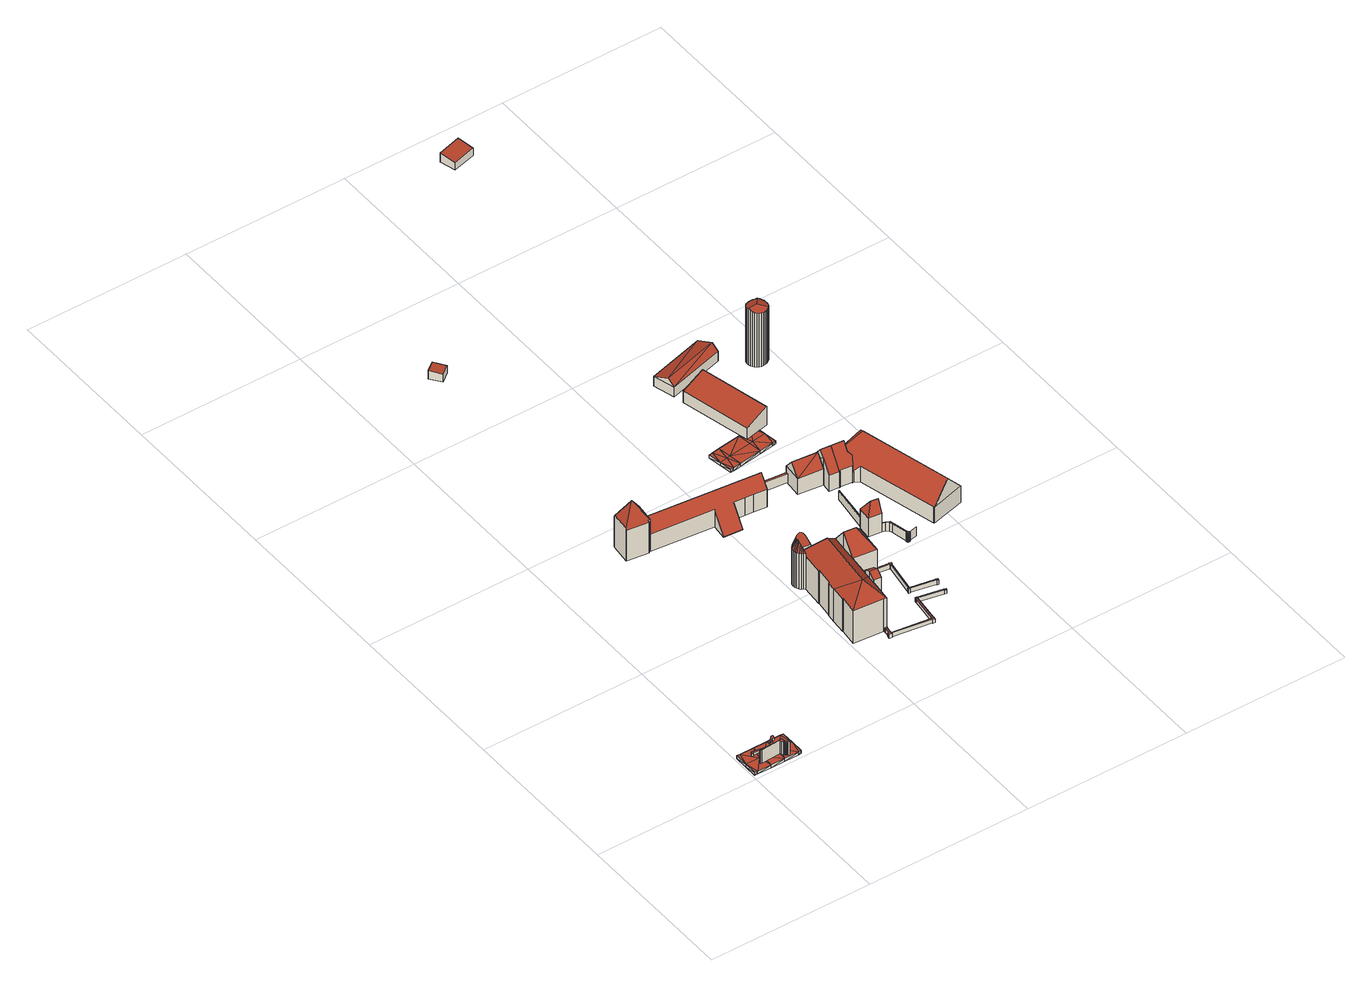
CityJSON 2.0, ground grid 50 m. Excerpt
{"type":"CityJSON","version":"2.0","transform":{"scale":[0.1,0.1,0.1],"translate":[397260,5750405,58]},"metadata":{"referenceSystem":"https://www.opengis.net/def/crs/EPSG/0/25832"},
"CityObjects":{
"building1":{"type":"Building","attributes":{"Gemeindeschluessel":"05558044","Geometrietyp2DReferenz":"3000","function":"51009_1700","roofType":"9999","measuredHeight":5.64},"geometry":[{"type":"Solid","lod":"2","boundaries":[[[[0,1,2,3,4,5,6,7,8,9,10,11,12,13,14,15,16,17,18,19,20,21,22,23,24,25,26,27,28]],[[26,29,30,27]],[[25,31,29,26]],[[24,32,31,25]],[[23,33,32,24]],[[22,34,33,23]],[[21,35,34,22]],[[20,36,35,21]],[[19,37,36,20]],[[18,38,37,19]],[[17,39,38,18]],[[16,40,39,17]],[[15,41,40,16]],[[14,42,41,15]],[[13,43,42,14]],[[12,44,43,13]],[[11,45,44,12]],[[10,46,45,11]],[[9,47,46,10]],[[8,48,47,9]],[[7,49,48,8]],[[6,50,49,7]],[[5,51,50,6]],[[4,52,51,5]],[[3,53,52,4]],[[2,54,53,3]],[[1,55,54,2]],[[0,56,55,1]],[[28,57,56,0]],[[27,30,57,28]],[[29,31,32,33,34,35,36,37,38,39,40,41,42,43,44,45,46,47,48,49,50,51,52,53,54,55,56,57,30]]]],"semantics":{"surfaces":[{"type":"RoofSurface"},{"type":"WallSurface"},{"type":"GroundSurface"}],"values":[[0,1,1,1,1,1,1,1,1,1,1,1,1,1,1,1,1,1,1,1,1,1,1,1,1,1,1,1,1,1,2]]}}]},
"building2":{"type":"Building","attributes":{"Geometrietyp2DReferenz":"2000","Gemeindeschluessel":"05558044","function":"53001_1800","roofType":"9999","measuredHeight":1},"geometry":[{"type":"Solid","lod":"2","boundaries":[[[[58,59,60]],[[59,61,60]],[[62,63,58]],[[63,59,58]],[[64,65,62]],[[65,63,62]],[[66,67,64]],[[67,65,64]],[[68,69,66]],[[69,67,66]],[[70,71,68]],[[71,69,68]],[[72,73,70]],[[73,71,70]],[[74,75,72]],[[75,73,72]],[[76,77,74]],[[77,75,74]],[[78,79,76]],[[79,77,76]],[[80,81,78]],[[81,79,78]],[[82,83,80]],[[83,81,80]],[[84,85,82]],[[85,83,82]],[[60,61,84]],[[61,85,84]],[[59,63,61]],[[61,63,86]],[[86,63,65]],[[87,86,65]],[[87,65,67]],[[87,67,88]],[[89,88,67]],[[71,73,69]],[[89,67,69]],[[89,69,73]],[[85,61,83]],[[83,61,86]],[[83,86,81]],[[86,87,81]],[[81,87,79]],[[79,87,88]],[[89,73,77]],[[88,89,79]],[[79,89,77]],[[73,75,77]],[[58,60,62]],[[60,90,62]],[[90,64,62]],[[91,64,90]],[[91,66,64]],[[91,92,66]],[[93,66,92]],[[70,68,72]],[[93,68,66]],[[93,72,68]],[[84,82,60]],[[82,90,60]],[[82,80,90]],[[90,80,91]],[[80,78,91]],[[78,92,91]],[[92,78,93]],[[78,76,93]],[[93,76,72]],[[72,76,74]]]],"semantics":{"surfaces":[{"type":"WallSurface"},{"type":"GroundSurface"},{"type":"RoofSurface"}],"values":[[0,0,0,0,0,0,0,0,0,0,0,0,0,0,0,0,0,0,0,0,0,0,0,0,0,0,0,0,1,1,1,1,1,1,1,1,1,1,1,1,1,1,1,1,1,1,1,1,2,2,2,2,2,2,2,2,2,2,2,2,2,2,2,2,2,2,2,2]]}}]},
"building3":{"type":"Building","attributes":{"Gemeindeschluessel":"05558044","Geometrietyp2DReferenz":"3000","function":"51009_1700","roofType":"2100","measuredHeight":2.45},"geometry":[{"type":"Solid","lod":"2","boundaries":[[[[94,95,96,97]],[[98,99,95,94]],[[100,101,99,98]],[[94,97,102,103,104,105,106,107,108,109,110,111,112,113,114,115,116,117,118,119,120,121,122,123,100,98]],[[124,125,126,127,128,129,130,131,132,133,134,135,136,137,138,139,140,141,142,143,144,145,96,95,99,101]],[[123,124,101,100]],[[122,125,124,123]],[[121,126,125,122]],[[120,127,126,121]],[[119,128,127,120]],[[118,129,128,119]],[[117,130,129,118]],[[116,131,130,117]],[[115,132,131,116]],[[114,133,132,115]],[[113,134,133,114]],[[112,135,134,113]],[[111,136,135,112]],[[110,137,136,111]],[[109,138,137,110]],[[108,139,138,109]],[[107,140,139,108]],[[106,141,140,107]],[[105,142,141,106]],[[104,143,142,105]],[[103,144,143,104]],[[102,145,144,103]],[[97,96,145,102]]]],"semantics":{"surfaces":[{"type":"WallSurface"},{"type":"RoofSurface"},{"type":"GroundSurface"}],"values":[[0,0,0,1,2,0,0,0,0,0,0,0,0,0,0,0,0,0,0,0,0,0,0,0,0,0,0,0]]}}]},
"building4":{"type":"Building","attributes":{"Gemeindeschluessel":"05558044","Geometrietyp2DReferenz":"3000","function":"31001_3200"},"children":["building4-1","building4-2"]},
"building4-1":{"type":"BuildingPart","attributes":{"roofType":"4000","measuredHeight":16.91},"parents":["building4"],"geometry":[{"type":"Solid","lod":"2","boundaries":[[[[146,147,148,149]],[[150,151,147,146]],[[152,153,154,151,150]],[[155,156,157,158,159]],[[160,161,156,155]],[[162,163,161,160]],[[164,165,163,162]],[[166,167,165,164]],[[149,148,167,166]],[[150,146,149,166,168,152]],[[152,168,159]],[[162,160,155,159,168,164]],[[164,168,166]],[[147,151,154,169,157,156,161,163,165,167,148]],[[170,153,152,159,158]],[[157,169,170,158]],[[154,153,170,169]]]],"semantics":{"surfaces":[{"type":"WallSurface"},{"type":"RoofSurface"},{"type":"GroundSurface"},{"type":"ClosureSurface"}],"values":[[0,0,0,0,0,0,0,0,0,1,1,1,1,2,0,3,3]]}}]},
"building4-2":{"type":"BuildingPart","attributes":{"roofType":"3100","measuredHeight":9.61},"parents":["building4"],"geometry":[{"type":"Solid","lod":"2","boundaries":[[[[171,172,173,174]],[[175,176,172,171]],[[177,178,176,175]],[[179,180,178,177]],[[181,182,180,179]],[[183,184,182,181]],[[158,157,184,183]],[[185,186,154,153]],[[187,188,186,185]],[[189,190,188,187]],[[191,192,190,189]],[[174,173,192,191]],[[185,153,170,187]],[[158,183,181,179,177,175,171,174,191,189,187,170]],[[172,176,178,180,182,184,157,169,154,186,188,190,192,173]],[[157,158,170,169]],[[170,153,154,169]]]],"semantics":{"surfaces":[{"type":"WallSurface"},{"type":"RoofSurface"},{"type":"GroundSurface"},{"type":"ClosureSurface"}],"values":[[0,0,0,0,0,0,0,0,0,0,0,0,1,1,2,3,3]]}}]},
"building5":{"type":"Building","attributes":{"Gemeindeschluessel":"05558044","Geometrietyp2DReferenz":"3000","function":"31001_1000"},"address":[{"country":"Germany","locality":"Senden","thoroughfareNumber":"12","thoroughfareName":"Brock"}],"children":["building5-1","building5-2","building5-3","building5-4","building5-5"]},
"building5-1":{"type":"BuildingPart","attributes":{"roofType":"3100","measuredHeight":13.46},"parents":["building5"],"geometry":[{"type":"Solid","lod":"2","boundaries":[[[[193,194,195]],[[196,197,193,195]],[[198,199,197,196]],[[200,201,199,198]],[[202,203,201,200]],[[204,205,203,202]],[[206,207,208,205,204]],[[198,196,195,209,200]],[[210,206,204,202,200,209]],[[211,212,213,193,197,199,201,203,205,208]],[[214,207,206,210]],[[211,208,207,214]],[[214,210,209,215]],[[211,214,215,212]],[[194,216,215,209,195]],[[193,213,216,194]],[[213,212,215,216]]]],"semantics":{"surfaces":[{"type":"WallSurface"},{"type":"RoofSurface"},{"type":"GroundSurface"},{"type":"ClosureSurface"}],"values":[[0,0,0,0,0,0,0,1,1,2,0,3,0,3,0,3,3]]}}]},
"building5-2":{"type":"BuildingPart","attributes":{"roofType":"1000","measuredHeight":3.09},"parents":["building5"],"geometry":[{"type":"Solid","lod":"2","boundaries":[[[[217,218,219,220]],[[221,222,218,217]],[[223,224,222,221]],[[225,226,224,223]],[[227,228,226,225]],[[229,230,228,227]],[[231,232,230,229]],[[233,234,232,231]],[[235,236,234,233]],[[237,238,236,235]],[[239,240,238,237]],[[241,242,240,239]],[[220,219,243,244]],[[245,246,241,239,237,235,233,231,229,227,225,223,221,217,220,244]],[[218,222,224,226,228,230,232,234,236,238,240,242,247,248,243,219]],[[242,241,246,247]],[[247,246,245,248]],[[248,245,244,243]]]],"semantics":{"surfaces":[{"type":"WallSurface"},{"type":"RoofSurface"},{"type":"GroundSurface"},{"type":"ClosureSurface"}],"values":[[0,0,0,0,0,0,0,0,0,0,0,0,0,1,2,3,3,3]]}}]},
"building5-3":{"type":"BuildingPart","attributes":{"roofType":"5000","measuredHeight":16.88},"parents":["building5"],"geometry":[{"type":"Solid","lod":"2","boundaries":[[[[249,240,242,241,250]],[[251,252,240,249]],[[253,254,252,251]],[[255,256,254,253]],[[257,258,256,255]],[[253,251,259,255]],[[249,250,260,261,259,251]],[[257,255,259,261]],[[242,240,252,254,256,258,262,247]],[[246,260,250,241]],[[242,247,246,241]],[[257,261,263]],[[258,257,263,262]],[[263,261,260]],[[263,260,246,247,262]]]],"semantics":{"surfaces":[{"type":"WallSurface"},{"type":"RoofSurface"},{"type":"GroundSurface"},{"type":"ClosureSurface"}],"values":[[0,0,0,0,0,1,1,1,2,0,3,0,3,0,3]]}}]},
"building5-4":{"type":"BuildingPart","attributes":{"roofType":"3200","measuredHeight":16.88},"parents":["building5"],"geometry":[{"type":"Solid","lod":"2","boundaries":[[[[264,265,266,267]],[[268,269,265,264]],[[270,271,269,268]],[[272,273,271,270]],[[274,275,273,272]],[[276,277,275,274]],[[278,279,277,276]],[[280,281,279,278]],[[282,283,281,280]],[[284,285,283,282]],[[194,193,258,257]],[[267,266,208,207]],[[286,287,288,260]],[[264,267,289,268]],[[284,282,280,278,276,274,289,288,287]],[[272,270,268,289,274]],[[194,257,263,260,288,289,216]],[[207,214,215,216,289,267]],[[265,269,271,273,275,277,279,281,283,285,290,248,247,262,258,193,213,212,211,208,266]],[[290,285,284,287]],[[290,287,286,245,248]],[[245,286,260,246]],[[247,248,245,246]],[[262,263,257,258]],[[247,246,260,263,262]],[[193,194,216,213]],[[211,212,215,214]],[[212,213,216,215]],[[208,211,214,207]]]],"semantics":{"surfaces":[{"type":"WallSurface"},{"type":"RoofSurface"},{"type":"GroundSurface"},{"type":"ClosureSurface"}],"values":[[0,0,0,0,0,0,0,0,0,0,0,0,1,1,1,1,1,1,2,3,3,0,3,3,3,3,3,3,3]]}}]},
"building5-5":{"type":"BuildingPart","attributes":{"roofType":"5000","measuredHeight":16.23},"parents":["building5"],"geometry":[{"type":"Solid","lod":"2","boundaries":[[[[291,292,293,294]],[[295,296,292,291]],[[297,298,296,295]],[[299,300,298,297]],[[301,302,300,299]],[[303,304,302,301]],[[305,306,304,303]],[[307,308,306,305]],[[309,310,308,307]],[[311,312,310,309]],[[313,314,312,311]],[[315,316,314,313]],[[317,318,316,315]],[[319,320,318,317]],[[321,322,320,319]],[[323,324,322,321]],[[325,244,243,324,323]],[[326,327,285,284,328]],[[294,293,327,326]],[[326,328,329]],[[330,331,332,333,334,335,336,329,328,337,338]],[[339,340,341,342,343,344,345,346,347,348,338,337,349,350]],[[349,325,350]],[[350,325,323,339]],[[339,323,321,340]],[[340,321,319,341]],[[341,319,317,342]],[[342,317,315,343]],[[343,315,313,344]],[[344,313,311,345]],[[345,311,309,346]],[[346,309,307,347]],[[347,307,305,348]],[[338,348,305,303,330]],[[330,303,301,331]],[[331,301,299,332]],[[332,299,297,333]],[[333,297,295,334]],[[334,295,291,335]],[[335,291,294,336]],[[336,294,326,329]],[[292,296,298,300,302,304,306,308,310,312,314,316,318,320,322,324,243,248,290,285,327,293]],[[244,325,349,286,245]],[[248,243,244,245]],[[286,349,337,287]],[[290,248,245,286,287]],[[287,337,328,284]],[[285,290,287,284]]]],"semantics":{"surfaces":[{"type":"WallSurface"},{"type":"RoofSurface"},{"type":"GroundSurface"},{"type":"ClosureSurface"}],"values":[[0,0,0,0,0,0,0,0,0,0,0,0,0,0,0,0,0,0,0,1,1,1,1,1,1,1,1,1,1,1,1,1,1,1,1,1,1,1,1,1,1,2,0,3,0,3,0,3]]}}]},
"building6":{"type":"Building","attributes":{"Gemeindeschluessel":"05558044","Geometrietyp2DReferenz":"3000","function":"31001_2700","roofType":"2100","measuredHeight":2.92},"geometry":[{"type":"Solid","lod":"2","boundaries":[[[[351,352,353,354]],[[355,356,352,351]],[[357,358,356,355]],[[354,353,358,357]],[[355,351,354,357]],[[352,356,358,353]]]],"semantics":{"surfaces":[{"type":"WallSurface"},{"type":"RoofSurface"},{"type":"GroundSurface"}],"values":[[0,0,0,0,1,2]]}}]},
"building7":{"type":"Building","attributes":{"Gemeindeschluessel":"05558044","Geometrietyp2DReferenz":"3000","function":"51009_1700","roofType":"1000","measuredHeight":1.28},"geometry":[{"type":"Solid","lod":"2","boundaries":[[[[359,360,361,362]],[[363,364,360,359]],[[365,366,364,363]],[[367,368,366,365]],[[369,265,368,367]],[[370,266,265,369]],[[371,372,266,370]],[[373,374,372,371]],[[375,376,374,373]],[[377,378,376,375]],[[379,380,378,377]],[[381,382,380,379]],[[383,384,382,381]],[[385,386,384,383]],[[387,388,386,385]],[[389,390,388,387]],[[391,392,390,389]],[[393,394,392,391]],[[395,396,394,393]],[[397,398,396,395]],[[399,400,398,397]],[[401,402,400,399]],[[403,404,402,401]],[[405,406,404,403]],[[407,408,406,405]],[[409,410,408,407]],[[411,412,410,409]],[[413,414,412,411]],[[415,416,414,413]],[[417,418,416,415]],[[419,420,418,417]],[[421,422,420,419]],[[423,424,422,421]],[[362,361,424,423]],[[421,419,417,415,413,411,409,407,405,403,401,399,397,395,393,391,389,387,385,383,381,379,377,375,373,371,370,369,367,365,363,359,362,423]],[[360,364,366,368,265,266,372,374,376,378,380,382,384,386,388,390,392,394,396,398,400,402,404,406,408,410,412,414,416,418,420,422,424,361]]]],"semantics":{"surfaces":[{"type":"WallSurface"},{"type":"RoofSurface"},{"type":"GroundSurface"}],"values":[[0,0,0,0,0,0,0,0,0,0,0,0,0,0,0,0,0,0,0,0,0,0,0,0,0,0,0,0,0,0,0,0,0,0,1,2]]}}]},
"building8":{"type":"Building","attributes":{"Gemeindeschluessel":"05558044","Geometrietyp2DReferenz":"3000","function":"51009_1700","roofType":"1000","measuredHeight":1.45},"geometry":[{"type":"Solid","lod":"2","boundaries":[[[[425,426,427,428]],[[429,430,426,425]],[[431,432,430,429]],[[433,434,432,431]],[[435,436,434,433]],[[437,438,436,435]],[[439,440,438,437]],[[441,442,440,439]],[[443,444,442,441]],[[445,446,444,443]],[[447,448,446,445]],[[449,450,448,447]],[[451,452,450,449]],[[453,454,452,451]],[[455,456,454,453]],[[457,254,456,455]],[[458,459,254,457]],[[460,461,459,458]],[[462,463,461,460]],[[464,465,463,462]],[[466,467,465,464]],[[428,427,467,466]],[[464,462,460,458,457,455,453,451,449,447,445,443,441,439,437,435,433,431,429,425,428,466]],[[426,430,432,434,436,438,440,442,444,446,448,450,452,454,456,254,459,461,463,465,467,427]]]],"semantics":{"surfaces":[{"type":"WallSurface"},{"type":"RoofSurface"},{"type":"GroundSurface"}],"values":[[0,0,0,0,0,0,0,0,0,0,0,0,0,0,0,0,0,0,0,0,0,0,1,2]]}}]},
"building9":{"type":"Building","attributes":{"Gemeindeschluessel":"05558044","Geometrietyp2DReferenz":"3000","function":"51009_1700","roofType":"9999","measuredHeight":3},"geometry":[{"type":"Solid","lod":"2","boundaries":[[[[468,469,470,471]],[[469,472,473,470]],[[468,474,472,469]],[[471,475,474,468]],[[470,473,475,471]],[[472,474,475,473]]]],"semantics":{"surfaces":[{"type":"RoofSurface"},{"type":"WallSurface"},{"type":"GroundSurface"}],"values":[[0,1,1,1,1,2]]}}]},
"building10":{"type":"Building","attributes":{"Gemeindeschluessel":"05558044","Geometrietyp2DReferenz":"3000","function":"31001_2700","roofType":"5000","measuredHeight":9.73},"geometry":[{"type":"Solid","lod":"2","boundaries":[[[[476,477,478,479]],[[480,481,477,476]],[[482,483,481,480]],[[479,478,483,482]],[[484,479,485]],[[485,479,482,486]],[[484,485,486]],[[484,486,480]],[[480,476,484]],[[479,484,476]],[[480,486,482]],[[477,481,483,478]]]],"semantics":{"surfaces":[{"type":"WallSurface"},{"type":"RoofSurface"},{"type":"GroundSurface"}],"values":[[0,0,0,0,1,1,1,1,1,0,0,2]]}}]},
"building11":{"type":"Building","attributes":{"Gemeindeschluessel":"05558044","Geometrietyp2DReferenz":"3000","function":"51009_1700","roofType":"1000","measuredHeight":3},"geometry":[{"type":"Solid","lod":"2","boundaries":[[[[487,488,489,490]],[[491,492,488,487]],[[493,494,492,491]],[[490,489,494,493]],[[491,487,490,493]],[[488,492,494,489]]]],"semantics":{"surfaces":[{"type":"WallSurface"},{"type":"RoofSurface"},{"type":"GroundSurface"}],"values":[[0,0,0,0,1,2]]}}]},
"building12":{"type":"Building","attributes":{"Gemeindeschluessel":"05558044","Geometrietyp2DReferenz":"3000","function":"51009_1700","roofType":"1000","measuredHeight":3},"geometry":[{"type":"MultiSurface","lod":"2","boundaries":[[[495,496,497,498]],[[499,500,496,495]],[[501,502,500,499]],[[503,504,502,501]],[[505,483,504,503]],[[506,507,483,505]],[[508,509,507,506]],[[510,511,509,508]],[[512,513,511,510]],[[514,515,513,512]],[[516,517,515,514]],[[518,519,517,516]],[[520,521,519,518]],[[522,523,519,518]],[[524,525,523,522]],[[526,527,525,524]],[[528,529,527,526]],[[498,497,529,528]],[[526,524,522,518,520,518,516,514,512,510,508,506,505,503,501,499,495,498,528]],[[496,500,502,504,483,507,509,511,513,515,517,519,521,519,523,525,527,529,497]]],"semantics":{"surfaces":[{"type":"WallSurface"},{"type":"RoofSurface"},{"type":"GroundSurface"}],"values":[0,0,0,0,0,0,0,0,0,0,0,0,0,0,0,0,0,0,1,2]}}]},
"building13":{"type":"Building","attributes":{"Gemeindeschluessel":"05558044","Geometrietyp2DReferenz":"3000","function":"31001_2700","roofType":"3100","measuredHeight":9.02},"geometry":[{"type":"Solid","lod":"2","boundaries":[[[[530,531,532,533]],[[534,535,531,530]],[[536,537,535,534]],[[533,532,537,536]],[[530,538,534]],[[536,539,533]],[[539,538,530]],[[530,533,539]],[[538,539,536]],[[536,534,538]],[[531,535,537,532]]]],"semantics":{"surfaces":[{"type":"WallSurface"},{"type":"RoofSurface"},{"type":"GroundSurface"}],"values":[[0,0,0,0,0,0,1,1,1,1,2]]}}]},
"building14":{"type":"Building","attributes":{"Geometrietyp2DReferenz":"2000","Gemeindeschluessel":"05558044","function":"53001_1800","roofType":"9999","measuredHeight":1},"geometry":[{"type":"Solid","lod":"2","boundaries":[[[[540,541,542]],[[541,543,542]],[[544,545,540]],[[545,541,540]],[[546,547,544]],[[547,545,544]],[[548,549,546]],[[549,547,546]],[[550,551,548]],[[551,549,548]],[[552,553,550]],[[553,551,550]],[[554,555,552]],[[555,553,552]],[[556,557,554]],[[557,555,554]],[[558,559,556]],[[559,557,556]],[[560,561,558]],[[561,559,558]],[[562,563,560]],[[563,561,560]],[[564,565,562]],[[565,563,562]],[[566,567,564]],[[567,565,564]],[[542,543,566]],[[543,567,566]],[[541,545,543]],[[543,545,568]],[[568,545,547]],[[569,568,547]],[[569,547,549]],[[569,549,570]],[[571,570,549]],[[553,555,551]],[[571,549,551]],[[571,551,555]],[[567,543,565]],[[565,543,568]],[[565,568,563]],[[568,569,563]],[[563,569,561]],[[561,569,570]],[[570,571,561]],[[571,559,561]],[[559,571,555]],[[559,555,557]],[[540,542,544]],[[542,572,544]],[[572,546,544]],[[573,546,572]],[[573,548,546]],[[573,574,548]],[[575,548,574]],[[552,550,554]],[[575,550,548]],[[575,554,550]],[[566,564,542]],[[564,572,542]],[[564,562,572]],[[572,562,573]],[[562,560,573]],[[560,574,573]],[[574,560,575]],[[575,560,558]],[[558,554,575]],[[558,556,554]]]],"semantics":{"surfaces":[{"type":"WallSurface"},{"type":"GroundSurface"},{"type":"RoofSurface"}],"values":[[0,0,0,0,0,0,0,0,0,0,0,0,0,0,0,0,0,0,0,0,0,0,0,0,0,0,0,0,1,1,1,1,1,1,1,1,1,1,1,1,1,1,1,1,1,1,1,1,2,2,2,2,2,2,2,2,2,2,2,2,2,2,2,2,2,2,2,2]]}}]},
"building15":{"type":"Building","attributes":{"Gemeindeschluessel":"05558044","Geometrietyp2DReferenz":"3000","function":"31001_2700","roofType":"5000","measuredHeight":10.98},"geometry":[{"type":"Solid","lod":"2","boundaries":[[[[576,535,577,578]],[[579,531,535,576]],[[580,581,531,579]],[[582,583,581,580]],[[578,577,583,582]],[[580,579,584,585]],[[585,584,576,578,582]],[[576,584,579]],[[580,585,582]],[[535,531,581,583,577]]]],"semantics":{"surfaces":[{"type":"WallSurface"},{"type":"RoofSurface"},{"type":"GroundSurface"}],"values":[[0,0,0,0,0,1,1,0,0,2]]}}]},
"building16":{"type":"Building","attributes":{"Gemeindeschluessel":"05558044","Geometrietyp2DReferenz":"3000","function":"31001_2700","roofType":"2100","measuredHeight":6.34},"geometry":[{"type":"Solid","lod":"2","boundaries":[[[[586,587,588,589]],[[590,591,587,586]],[[592,593,591,590]],[[589,588,593,592]],[[590,586,589,592]],[[587,591,593,588]]]],"semantics":{"surfaces":[{"type":"WallSurface"},{"type":"RoofSurface"},{"type":"GroundSurface"}],"values":[[0,0,0,0,1,2]]}}]},
"building17":{"type":"Building","attributes":{"Gemeindeschluessel":"05558044","Geometrietyp2DReferenz":"3000","function":"31001_2700"},"children":["building17-1","building17-2"]},
"building17-1":{"type":"BuildingPart","attributes":{"roofType":"5000","measuredHeight":11.81},"parents":["building17"],"geometry":[{"type":"Solid","lod":"2","boundaries":[[[[594,595,596,597]],[[598,599,595,594]],[[600,601,599,598]],[[602,603,601,600]],[[604,605,606,607]],[[608,609,605,604]],[[610,611,609,608]],[[612,613,611,610]],[[614,615,613,612]],[[616,617,615,614]],[[618,619,617,616]],[[620,621,619,618]],[[597,596,621,620]],[[622,610,608,604,607,623,624]],[[594,597,625,624,623,626,627,602,600,598]],[[620,618,616,614,612,622,624,625]],[[610,622,612]],[[620,625,597]],[[595,599,601,603,628,629,606,605,609,611,613,615,617,619,621,596]],[[603,602,627,628]],[[629,628,627,626]],[[606,629,626,607]],[[626,623,607]]]],"semantics":{"surfaces":[{"type":"WallSurface"},{"type":"RoofSurface"},{"type":"GroundSurface"},{"type":"ClosureSurface"}],"values":[[0,0,0,0,0,0,0,0,0,0,0,0,0,1,1,1,0,0,2,3,3,3,3]]}}]},
"building17-2":{"type":"BuildingPart","attributes":{"roofType":"5000","measuredHeight":11.12},"parents":["building17"],"geometry":[{"type":"Solid","lod":"2","boundaries":[[[[630,631,632,633]],[[634,635,631,630]],[[636,637,635,634]],[[638,607,606,637,636]],[[639,640,603,602,641]],[[642,643,640,639]],[[644,645,643,642]],[[646,647,645,644]],[[633,632,647,646]],[[638,636,634,630,585,648]],[[649,650,648,585,633,646,644,642,639,641]],[[638,648,650]],[[633,585,630]],[[631,635,637,606,629,628,603,640,643,645,647,632]],[[623,607,638,650,626]],[[629,606,607,626]],[[607,623,626]],[[627,626,650,649]],[[628,629,626,627]],[[602,627,649,641]],[[603,628,627,602]]]],"semantics":{"surfaces":[{"type":"WallSurface"},{"type":"RoofSurface"},{"type":"GroundSurface"},{"type":"ClosureSurface"}],"values":[[0,0,0,0,0,0,0,0,0,1,1,0,0,2,0,3,3,0,3,0,3]]}}]},
"building18":{"type":"Building","attributes":{"Gemeindeschluessel":"05558044","Geometrietyp2DReferenz":"3000","function":"31001_2700","roofType":"3100","measuredHeight":5.12},"geometry":[{"type":"Solid","lod":"2","boundaries":[[[[651,652,653,654]],[[655,656,652,651]],[[657,658,656,655]],[[654,653,658,657]],[[651,659,655]],[[657,660,654]],[[660,659,651]],[[651,654,660]],[[657,655,659]],[[659,660,657]],[[652,656,658,653]]]],"semantics":{"surfaces":[{"type":"WallSurface"},{"type":"RoofSurface"},{"type":"GroundSurface"}],"values":[[0,0,0,0,0,0,1,1,1,1,2]]}}]},
"building19":{"type":"Building","attributes":{"Gemeindeschluessel":"05558044","Geometrietyp2DReferenz":"3000","function":"51003_1201","roofType":"5000","measuredHeight":19.34},"geometry":[{"type":"Solid","lod":"2","boundaries":[[[[661,662,663,664]],[[665,666,662,661]],[[667,668,666,665]],[[669,670,668,667]],[[671,672,670,669]],[[673,674,672,671]],[[675,676,674,673]],[[677,678,676,675]],[[679,680,678,677]],[[681,682,680,679]],[[683,684,682,681]],[[685,686,684,683]],[[687,688,686,685]],[[689,690,688,687]],[[691,692,690,689]],[[693,694,692,691]],[[695,696,694,693]],[[697,698,696,695]],[[699,700,698,697]],[[701,702,700,699]],[[703,704,702,701]],[[705,706,704,703]],[[707,708,706,705]],[[709,710,708,707]],[[711,712,710,709]],[[713,714,712,711]],[[715,716,714,713]],[[717,718,716,715]],[[719,720,718,717]],[[721,722,720,719]],[[723,724,722,721]],[[664,663,724,723]],[[693,691,689,687,685,725,726,727,699,697,695]],[[683,681,679,677,675,673,671,669,667,665,661,664,728,726,725]],[[701,727,726,728,723,721,719,717,715,713,711,709,707,705,703]],[[723,728,664]],[[699,727,701]],[[683,725,685]],[[662,666,668,670,672,674,676,678,680,682,684,686,688,690,692,694,696,698,700,702,704,706,708,710,712,714,716,718,720,722,724,663]]]],"semantics":{"surfaces":[{"type":"WallSurface"},{"type":"RoofSurface"},{"type":"GroundSurface"}],"values":[[0,0,0,0,0,0,0,0,0,0,0,0,0,0,0,0,0,0,0,0,0,0,0,0,0,0,0,0,0,0,0,0,1,1,1,0,0,0,2]]}}]},
"building20":{"type":"Building","attributes":{"Gemeindeschluessel":"05558044","Geometrietyp2DReferenz":"3000","function":"51009_1610","roofType":"2100","measuredHeight":3.12},"geometry":[{"type":"Solid","lod":"2","boundaries":[[[[729,730,731,732]],[[733,734,730,729]],[[735,736,734,733]],[[732,731,736,735]],[[733,729,732,735]],[[730,734,736,731]]]],"semantics":{"surfaces":[{"type":"WallSurface"},{"type":"RoofSurface"},{"type":"GroundSurface"}],"values":[[0,0,0,0,1,2]]}}]}
},
"vertices":[
[108,25,67],[108,35,67],[99,34,67],[99,33,67],[41,31,67],[41,32,67],[37,32,67],[37,28,67],[41,28,67],[99,31,67],[100,25,67],[105,24,67],[105,23,67],[106,21,67],[106,20,67],[107,18,67],[108,17,67],[110,15,67],[111,14,67],[113,14,67],[118,13,67],[118,19,67],[113,19,67],[112,19,67],[111,20,67],[110,20,67],[109,21,67],[109,23,67],[108,24,67],[109,21,11],[109,23,11],[110,20,11],[111,20,11],[112,19,11],[113,19,11],[118,19,11],[118,13,11],[113,14,11],[111,14,11],[110,15,11],[108,17,11],[107,18,11],[106,20,11],[106,21,11],[105,23,11],[105,24,11],[100,25,11],[99,31,11],[41,28,11],[37,28,11],[37,32,11],[41,32,11],[41,31,11],[99,33,11],[99,34,11],[108,35,11],[108,25,11],[108,24,11],
[4,88,24],[4,88,14],[3,48,24],[3,48,14],[13,88,24],[13,88,14],[56,87,24],[56,87,14],[98,87,24],[98,87,14],[141,87,24],[141,87,14],[150,87,24],[150,87,14],[150,47,24],[150,47,14],[150,7,24],[150,7,14],[141,7,24],[141,7,14],[97,7,24],[97,7,14],[55,7,24],[55,7,14],[12,8,24],[12,8,14],[3,8,24],[3,8,14],[46,47,14],[55,47,14],[98,47,14],[107,47,14],[46,47,24],[55,47,24],[98,47,24],[107,47,24],
[38,63,32],[38,63,12],[38,64,12],[38,64,33],[34,63,32],[34,63,12],[34,67,36],[34,67,12],[98,66,22],[98,64,22],[107,65,20],[107,74,28],[107,76,29],[107,77,30],[108,78,31],[109,79,32],[110,80,32],[111,81,32],[117,81,31],[116,86,36],[111,86,37],[109,85,36],[107,83,35],[105,81,34],[104,79,32],[103,77,31],[102,74,29],[98,73,29],[99,68,24],[38,67,35],[38,67,12],[99,68,12],[98,73,12],[102,74,12],[103,77,12],[104,79,12],[105,81,12],[107,83,12],[109,85,12],[111,86,12],[116,86,12],[117,81,12],[111,81,12],[110,80,12],[109,79,12],[108,78,12],[107,77,12],[107,76,12],[107,74,12],[107,65,12],[98,64,12],[98,66,12],
[296,934,112],[296,934,9],[231,941,9],[231,941,112],[296,930,119],[296,930,9],[301,930,119],[301,930,68],[301,930,9],[289,872,119],[289,872,9],[295,871,9],[295,871,68],[295,871,119],[289,869,113],[289,869,9],[224,876,114],[224,876,9],[224,878,119],[224,878,9],[230,937,119],[230,937,9],[259,904,178],[298,900,9],[298,900,105],
[540,846,68],[540,846,9],[572,843,9],[572,843,69],[539,843,65],[539,843,9],[536,800,10],[536,800,9],[479,806,11],[479,806,9],[484,849,65],[484,849,9],[484,852,69],[484,852,9],[643,894,69],[643,894,9],[641,865,105],[641,865,9],[638,836,69],[638,836,9],[599,840,69],[599,840,9],
[618,378,12],[618,378,123],[618,378,133],[642,374,133],[642,374,12],[640,362,140],[640,362,12],[638,352,146],[638,352,12],[637,342,140],[637,342,12],[635,330,133],[635,330,12],[614,333,133],[614,333,123],[614,333,12],[616,355,146],[613,333,133],[613,333,12],[616,355,12],[617,362,12],[613,333,123],[616,355,123],[617,362,123],
[578,569,42],[578,569,12],[576,547,12],[576,547,42],[598,567,42],[598,567,12],[599,571,42],[599,571,12],[603,571,42],[603,571,12],[602,567,42],[602,567,12],[621,565,42],[621,565,12],[621,569,42],[621,569,12],[625,568,42],[625,568,12],[624,565,42],[624,565,12],[646,563,42],[646,563,12],[642,530,42],[642,530,12],[642,529,42],[642,529,12],[564,549,12],[564,549,42],[562,539,42],[634,530,42],[634,530,12],[562,539,12],
[642,530,123],[642,529,123],[706,522,123],[706,522,12],[700,467,123],[700,467,12],[697,434,123],[697,434,12],[625,443,123],[625,443,12],[665,482,180],[634,530,123],[629,487,180],[629,487,12],[629,487,123],
[598,268,123],[598,268,12],[607,268,12],[607,268,123],[508,277,123],[508,277,12],[514,329,124],[514,329,12],[512,330,122],[512,330,12],[517,375,122],[517,375,12],[520,401,122],[520,401,12],[521,401,124],[521,401,12],[527,453,125],[527,453,12],[525,453,123],[525,453,12],[532,519,123],[532,519,12],[562,539,123],[535,542,123],[580,492,180],[561,309,180],[535,542,12],
[518,529,133],[518,529,12],[522,524,12],[522,524,133],[515,534,133],[515,534,12],[513,539,133],[513,539,12],[512,545,133],[512,545,12],[513,551,133],[513,551,12],[515,556,133],[515,556,12],[518,561,133],[518,561,12],[523,565,133],[523,565,12],[528,568,133],[528,568,12],[533,570,133],[533,570,12],[539,570,133],[539,570,12],[545,569,133],[545,569,12],[551,567,133],[551,567,12],[555,564,133],[555,564,12],[559,559,133],[559,559,12],[562,554,133],[562,554,12],[564,549,133],[527,521,133],[527,521,12],[532,519,133],[529,525,146],[525,551,164],[524,548,165],[524,545,166],[524,541,165],[524,538,163],[525,534,159],[526,530,154],[535,542,133],[526,554,163],[553,550,162],[550,552,167],[547,554,171],[544,555,173],[541,556,174],[539,556,174],[536,556,173],[533,556,171],[530,555,169],[527,554,164],[562,539,133],[555,548,157],
[268,1726,45],[268,1726,19],[243,1757,19],[243,1757,48],[240,1704,45],[240,1704,19],[215,1735,48],[215,1735,19],
[595,246,25],[595,246,12],[594,238,12],[594,238,25],[597,246,25],[597,246,12],[599,263,25],[599,263,12],[598,263,25],[598,263,12],[598,268,25],[607,268,25],[606,262,25],[606,262,12],[605,262,25],[605,262,12],[602,244,25],[602,244,12],[603,244,25],[603,244,12],[603,243,25],[603,243,12],[717,227,25],[717,227,12],[719,226,25],[719,226,12],[719,227,25],[719,227,12],[720,227,25],[720,227,12],[731,310,25],[731,310,12],[729,311,25],[729,311,12],[731,316,25],[731,316,12],[736,315,25],[736,315,12],[736,314,25],[736,314,12],[810,299,25],[810,299,12],[816,298,25],[816,298,12],[814,293,25],[814,293,12],[809,294,25],[809,294,12],[809,295,25],[809,295,12],[735,310,25],[735,310,12],[724,225,25],[724,225,12],[726,226,25],[726,226,12],[725,219,25],[725,219,12],[718,220,25],[718,220,12],[718,222,25],[718,222,12],[602,239,25],[602,239,12],[602,237,25],[602,237,12],
[815,340,27],[815,340,12],[741,355,12],[741,355,27],[815,341,27],[815,341,12],[820,340,27],[820,340,12],[819,334,27],[819,334,12],[814,335,27],[814,335,12],[814,336,27],[814,336,12],[740,351,27],[740,351,12],[740,349,27],[740,349,12],[735,350,27],[735,350,12],[736,356,27],[736,356,12],[737,355,27],[737,355,12],[753,454,27],[753,454,12],[752,455,27],[752,455,12],[752,456,27],[752,456,12],[700,463,27],[700,463,12],[700,467,27],[752,461,27],[752,461,12],[753,462,27],[753,462,12],[760,460,27],[760,460,12],[759,454,27],[759,454,12],[757,454,27],[757,454,12],
[734,885,42],[643,894,42],[643,888,42],[734,879,42],[643,894,12],[643,888,12],[734,885,12],[734,879,12],
[781,626,78],[781,626,14],[777,586,14],[777,586,78],[822,622,78],[822,622,14],[817,581,78],[817,581,14],[781,626,80],[799,605,112],[820,602,112],
[796,742,50],[796,742,20],[781,626,20],[781,626,50],[798,742,50],[798,742,20],[784,626,50],[784,626,20],
[849,514,44],[849,514,14],[847,515,14],[847,515,44],[839,563,44],[839,563,14],[835,573,44],[835,573,14],[827,578,44],[827,578,14],[817,581,44],[818,584,44],[818,584,14],[827,581,44],[827,581,14],[838,574,44],[838,574,14],[841,563,44],[841,563,14],[852,515,44],[852,515,14],[855,515,44],[855,515,14],[856,512,44],[856,512,14],[880,518,44],[880,518,14],[856,511,44],[856,511,14],[855,510,44],[855,510,14],[851,509,44],[851,509,14],[849,509,44],[849,509,14],
[810,877,65],[810,877,11],[734,885,11],[734,885,65],[804,819,65],[804,819,11],[728,827,65],[728,827,11],[807,848,101],[731,856,101],
[629,1078,18],[629,1078,8],[635,1038,18],[635,1038,8],[639,1079,18],[639,1079,8],[663,1083,18],[663,1083,8],[733,1093,18],[733,1093,8],[777,1099,18],[777,1099,8],[787,1101,18],[787,1101,8],[793,1061,18],[793,1061,8],[799,1022,18],[799,1022,8],[789,1020,18],[789,1020,8],[745,1014,18],[745,1014,8],[675,1004,18],[675,1004,8],[651,1000,18],[651,1000,8],[641,999,18],[641,999,8],[659,1042,8],[669,1043,8],[739,1053,8],[749,1055,8],[659,1042,18],[669,1043,18],[739,1053,18],[749,1055,18],
[804,819,102],[801,790,11],[801,790,65],[810,877,66],[840,873,66],[840,873,11],[831,787,65],[831,787,11],[805,834,121],[835,831,121],
[743,1070,56],[743,1070,17],[817,1087,17],[817,1087,80],[694,1282,56],[694,1282,17],[768,1299,80],[768,1299,17],
[949,536,64],[949,536,10],[950,534,10],[950,534,64],[889,774,63],[889,774,10],[874,783,48],[874,783,10],[871,783,45],[871,783,10],[878,869,49],[878,869,10],[878,868,10],[878,868,50],[913,866,68],[913,866,10],[914,869,64],[914,869,10],[974,863,67],[974,863,10],[978,863,62],[978,863,10],[994,800,62],[994,800,10],[990,799,67],[990,799,10],[1051,560,66],[1051,560,10],[955,865,88],[876,850,70],[931,822,128],[1000,547,128],[871,809,53],[881,799,61],[881,799,10],[871,809,10],
[840,873,67],[840,873,10],[831,787,10],[831,787,64],[845,873,67],[845,873,10],[845,871,68],[845,871,10],[878,868,68],[870,783,65],[870,783,10],[871,783,64],[870,785,66],[870,785,10],[834,789,66],[834,789,10],[833,787,65],[833,787,10],[873,827,121],[881,799,86],[871,809,99],
[841,1423,52],[841,1423,19],[668,1376,19],[668,1376,52],[859,1358,52],[859,1358,19],[686,1311,52],[686,1311,19],[854,1377,71],[681,1330,71],
[913,1309,210],[913,1309,22],[912,1303,22],[912,1303,213],[915,1314,208],[915,1314,22],[918,1319,206],[918,1319,22],[922,1324,204],[922,1324,22],[926,1327,203],[926,1327,22],[932,1330,202],[932,1330,22],[937,1331,202],[937,1331,22],[943,1332,202],[943,1332,22],[949,1331,202],[949,1331,22],[955,1329,203],[955,1329,22],[960,1326,205],[960,1326,22],[964,1322,204],[964,1322,22],[967,1317,203],[967,1317,22],[970,1312,203],[970,1312,22],[971,1307,202],[971,1307,22],[971,1301,203],[971,1301,22],[971,1295,203],[971,1295,22],[969,1290,204],[969,1290,22],[966,1285,206],[966,1285,22],[962,1281,207],[962,1281,22],[958,1277,205],[958,1277,22],[953,1275,204],[953,1275,22],[947,1273,204],[947,1273,22],[942,1272,204],[942,1272,22],[936,1273,204],[936,1273,22],[930,1275,205],[930,1275,22],[925,1277,206],[925,1277,22],[920,1281,208],[920,1281,22],[916,1286,210],[916,1286,22],[914,1291,212],[914,1291,22],[912,1297,215],[912,1297,22],[961,1324,205],[939,1299,215],[963,1282,207],[912,1298,215],
[813,2368,45],[813,2368,20],[800,2417,20],[800,2417,52],[742,2349,45],[742,2349,20],[729,2397,52],[729,2397,20]
]}
